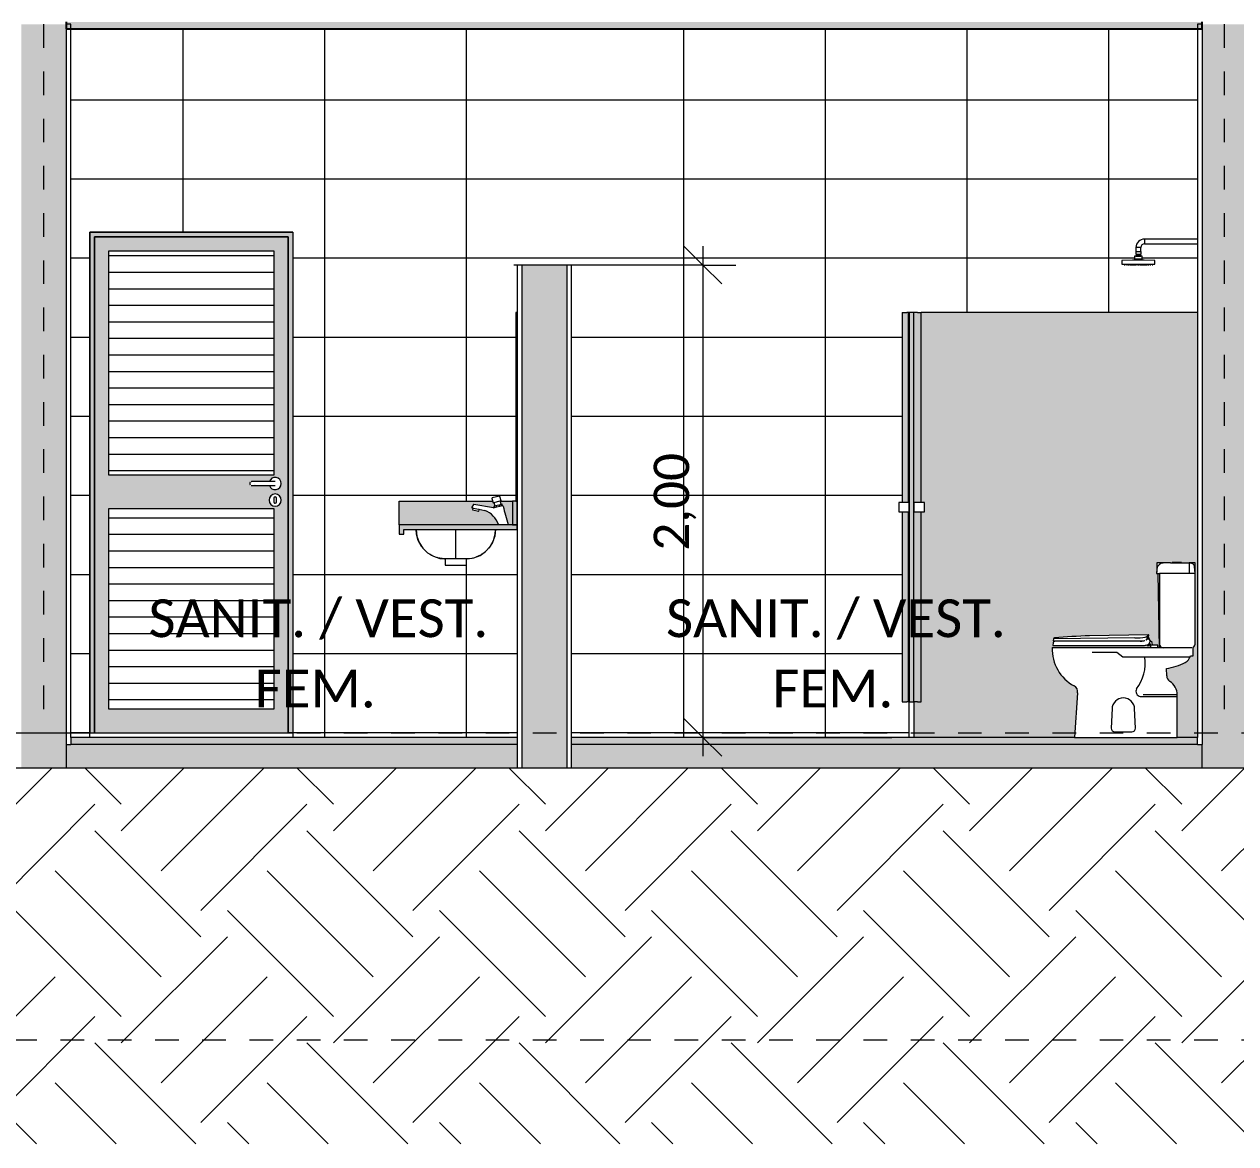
# Model space of a CAD drawing. Header units: metres. Extents: x -5 to 264, y -2 to 18.
# Drawn here: x 218.38 to 223.51, y -1.74 to 3 of the extents above; entities that cross this region are included whole.
import ezdxf

# ---------------------------------------------------------------- set-up
doc = ezdxf.new("R2010")
doc.units = ezdxf.units.M
doc.linetypes.add('Center', pattern=[0.03, 0.012, -0.006, 0.006, -0.006])
doc.linetypes.add('Grid Line', pattern=[0.022225, 0.0127, -0.003175, 0.003175, -0.003175])
for name, color, linetype, lineweight in [('A-ANNO-DIMS', 7, 'Continuous', 5), ('A-ANNO-DIMS-100', 7, 'Continuous', 5), ('A-AREA-IDEN', 7, 'Continuous', 5), ('A-CLNG-1', 7, 'Continuous', 25), ('A-DETL-1', 7, 'Continuous', 20), ('A-DOOR', 7, 'Continuous', 9), ('A-DOOR-2', 7, 'Continuous', 5), ('A-FLOR', 7, 'Continuous', 9), ('A-FLOR-2', 7, 'Continuous', 20), ('A-FLOR-MCUT', 7, 'Continuous', 9), ('A-GENM', 7, 'Continuous', 5), ('A-GENM-4', 7, 'Continuous', 9), ('A-WALL', 7, 'Continuous', 9), ('I-WALL', 7, 'Continuous', 9), ('I-WALL-1', 7, 'Continuous', 20), ('P-SANR-FIXT', 7, 'Continuous', 5)]:
    doc.layers.add(name, color=color, linetype=linetype, lineweight=lineweight)
for name, color, linetype, lineweight, true_color in [('A-CLNG-PATT-1', 7, 'Continuous', 9, 0xc0c0c0), ('A-DETL-GENF-1', 7, 'Continuous', 5, 0xb8a087), ('A-DOOR-1', 7, 'Continuous', 9, 0xf2f2f2), ('A-DOOR-13', 7, 'Continuous', 9, 0xc0c0c0), ('A-FLOR-LEVL-2', 7, 'Center', 5, 0x0080c0), ('A-FLOR-PATT-1', 7, 'Continuous', 9, 0x74756c), ('A-FLOR-PATT-3', 7, 'Continuous', 20, 0xc0c0c0), ('A-GENM-6', 7, 'Continuous', 5, 0xc0c0c0), ('A-GENM-7', 7, 'Continuous', 5, 0xe6eaee), ('A-WALL-PATT-11', 7, 'Continuous', 20, 0xdce1e7), ('A-WALL-PATT-13', 9, 'Continuous', 5, 0x808080), ('A-WALL-PATT-9', 7, 'Continuous', 20, 0x919191), ('S-GRID-5', 7, 'Grid Line', 5, 0x0080c0)]:
    doc.layers.add(name, color=color, linetype=linetype, lineweight=lineweight, true_color=true_color)
doc.styles.add('Calibri_7', font='calibri.ttf', dxfattribs={"height": 0.15})
doc.styles.add('Calibri_9', font='calibri.ttf', dxfattribs={"height": 0.16})
doc.dimstyles.new('_Linear__M_MM_1_5mm', dxfattribs={"dimscale": 0.3048, "dimtxt": 0.176602, "dimasz": 0.524934, "dimexe": 0.459318, "dimexo": 0.0625, "dimgap": 0, "dimtad": 1, "dimrnd": 0.001, "dimzin": 0, "dimdsep": 46, "dimtxsty": 'Calibri_7', "dimblk1": 'OBLIQUE', "dimblk2": 'OBLIQUE', "dimsah": 1, "dimcen": 0.09, "dimdle": 0.262467, "dimazin": 0, "dimtfac": 1, "dimtdec": 4, "dimtix": 1, "dimtmove": 0, "dimatfit": 3, "dimfxl": 2.624672, "dimfxlon": 1, "dimtvp": 1, "dimtolj": 1, "dimtzin": 0, "dimlwd": 5, "dimlwe": 5, "dimarcsym": 2})

# ---------------------------------------------------------------- blocks, each defined once
blk = doc.blocks.new('METALICA-1F - PA2-80X220 1-V212-CORTE C_C')
at = {"layer": 'A-DOOR-1'}
blk.add_hatch(color=256, dxfattribs=at).paths.add_polyline_path([(83.2, 0), (83.215, 0), (83.215, 2.1), (84.035, 2.1), (84.035, 0), (84.055, 0), (84.055, 2.12), (83.195, 2.12), (83.195, 0)])
h = blk.add_hatch(color=256, dxfattribs=at)
h.paths.add_polyline_path([(84.035, 0), (84.035, 2.1), (83.215, 2.1), (83.215, 0), (83.975, 0)])
h.paths.add_polyline_path([(83.275, 0.1), (83.275, 0.95), (83.975, 0.95), (83.975, 0.1), (83.4071, 0.1)])
h.paths.add_polyline_path([(83.98, 0.959), (83.9733, 0.9599), (83.967, 0.9625), (83.9616, 0.9666), (83.9575, 0.972), (83.9549, 0.9783), (83.954, 0.985), (83.9557, 0.9938), (83.9575, 0.998), (83.9616, 1.0034), (83.967, 1.0075), (83.9765, 1.0105), (83.98, 1.011), (83.9867, 1.0101), (83.993, 1.0075), (83.9984, 1.0034), (84.0025, 0.998), (84.0051, 0.9917), (84.006, 0.985), (84.0051, 0.9783), (84.0025, 0.972), (83.9984, 0.9666), (83.993, 0.9625), (83.9867, 0.9599), (83.9822, 0.9593)])
h.paths.add_polyline_path([(83.874, 1.055), (83.8758, 1.0529), (83.8758, 1.0571), (83.8752, 1.0571)])
h.paths.add_polyline_path([(83.8955, 1.0468), (83.8875, 1.0471), (83.8852, 1.0472), (83.8781, 1.0476), (83.8768, 1.0477), (83.8747, 1.0492), (83.8745, 1.0591), (83.8757, 1.0616), (83.879, 1.0627), (83.8827, 1.0629), (83.885, 1.0618), (83.8865, 1.0617), (83.8946, 1.0621), (83.8891, 1.055), (83.8953, 1.0471)])
h.paths.add_polyline_path([(83.98, 1.029), (83.9733, 1.0299), (83.967, 1.0325), (83.9616, 1.0366), (83.9575, 1.042), (83.9549, 1.0468), (83.8955, 1.0479), (83.8891, 1.055), (83.8955, 1.0632), (83.9555, 1.0632), (83.9575, 1.068), (83.9616, 1.0734), (83.967, 1.0775), (83.9755, 1.0804), (83.98, 1.081), (83.9867, 1.0801), (83.993, 1.0775), (83.9984, 1.0734), (84.0025, 1.068), (84.0053, 1.0604), (84.006, 1.055), (84.0051, 1.0483), (84.0025, 1.042), (83.9984, 1.0366), (83.993, 1.0325), (83.9867, 1.0299)])
h.paths.add_polyline_path([(83.8811, 1.048), (83.8793, 1.0484), (83.8809, 1.048)])
h.paths.add_polyline_path([(83.8792, 1.048), (83.8775, 1.0513), (83.8791, 1.048)])
h.paths.add_polyline_path([(83.8955, 1.0492), (83.8946, 1.0591), (83.8923, 1.055), (83.8946, 1.0509)])
h.paths.add_polyline_path([(83.8955, 1.0509), (83.8923, 1.055), (83.8947, 1.0571), (83.8939, 1.055), (83.8947, 1.0529)])
h.paths.add_polyline_path([(83.9248, 1.09), (83.275, 1.09), (83.275, 2.04), (83.975, 2.04), (83.975, 1.09), (83.9549, 1.09)])
at = {"layer": 'A-DOOR-2'}
h = blk.add_hatch(dxfattribs=at)
h.set_pattern_fill('FP_73', color=256, style=0, pattern_type=2)
h.set_pattern_definition([(0, (83.625, 1.04), (0, 0.07), [])])
h.paths.add_polyline_path([(83.8212, 1.09), (83.975, 1.09), (83.975, 2.04), (83.275, 2.04), (83.275, 1.09), (83.4071, 1.09)])
h = blk.add_hatch(dxfattribs=at)
h.set_pattern_fill('FP_74', color=256, style=0, pattern_type=2)
h.set_pattern_definition([(0, (83.625, 0), (0, 0.07), [])])
h.paths.add_polyline_path([(83.4071, 0.1), (83.975, 0.1), (83.975, 0.95), (83.275, 0.95), (83.275, 0.1)])
at = {"layer": 'A-DOOR'}
for p, q in [((84.055, 2.12), (83.195, 2.12)), ((83.195, 2.12), (83.195, 0)), ((84.055, 2.12), (84.055, 0)), ((83.215, 2.1), (83.215, 0)), ((84.035, 2.1), (83.215, 2.1)), ((83.215, 0), (83.215, 2.1)), ((83.215, 2.1), (84.035, 2.1)), ((84.035, 0), (84.035, 2.1)), ((84.035, 2.1), (84.035, 0)), ((83.275, 1.09), (83.275, 2.04)), ((83.275, 2.04), (83.975, 2.04)), ((83.975, 2.04), (83.975, 1.09)), ((83.975, 1.09), (83.275, 1.09)), ((83.965, 1.0632), (83.8955, 1.0632)), ((83.8955, 1.0468), (83.965, 1.0468)), ((83.9743, 0.9924), (83.9743, 0.9777)), ((83.9857, 0.9777), (83.9857, 0.9924)), ((83.275, 0.1), (83.275, 0.95)), ((83.275, 0.95), (83.975, 0.95)), ((83.975, 0.95), (83.975, 0.1)), ((83.975, 0.1), (83.275, 0.1)), ((83.195, 0), (83.215, 0)), ((83.215, 0), (84.035, 0)), ((84.055, 0), (84.035, 0))]:
    blk.add_line(p, q, dxfattribs=at)
at = {"layer": 'A-DOOR', "flags": 128}
for points in [[(83.8955, 1.0632), (83.8949, 1.0632), (83.8943, 1.0632), (83.8937, 1.0632), (83.8931, 1.0632), (83.8925, 1.0632), (83.8919, 1.0632), (83.8914, 1.0632), (83.8908, 1.0632), (83.8902, 1.0632), (83.8897, 1.0632), (83.8891, 1.0632), (83.8886, 1.0632), (83.888, 1.0632), (83.8875, 1.0632), (83.887, 1.0632), (83.8865, 1.0632), (83.8861, 1.0632), (83.8856, 1.0632), (83.8852, 1.0632), (83.8847, 1.0632), (83.8843, 1.0632), (83.8839, 1.0632), (83.8836, 1.0632), (83.8832, 1.0632), (83.8829, 1.0632), (83.8826, 1.0632), (83.8823, 1.0632), (83.882, 1.0632), (83.8817, 1.0632), (83.8815, 1.0632), (83.8813, 1.0632), (83.8811, 1.0632), (83.881, 1.0632), (83.8808, 1.0632), (83.8807, 1.0632), (83.8806, 1.0632), (83.8806, 1.0632), (83.8805, 1.0632), (83.8805, 1.0632)], [(83.8805, 1.0468), (83.8805, 1.0468), (83.8805, 1.0468), (83.8806, 1.0468), (83.8807, 1.0468), (83.8808, 1.0468), (83.8809, 1.0468), (83.8811, 1.0468), (83.8813, 1.0468), (83.8815, 1.0468), (83.8817, 1.0468), (83.8819, 1.0468), (83.8822, 1.0468), (83.8825, 1.0468), (83.8828, 1.0468), (83.8831, 1.0468), (83.8835, 1.0468), (83.8838, 1.0468), (83.8842, 1.0468), (83.8846, 1.0468), (83.885, 1.0468), (83.8855, 1.0468), (83.8859, 1.0468), (83.8864, 1.0468), (83.8869, 1.0468), (83.8874, 1.0468), (83.8879, 1.0468), (83.8884, 1.0468), (83.889, 1.0468), (83.8895, 1.0468), (83.8901, 1.0468), (83.8906, 1.0468), (83.8912, 1.0468), (83.8918, 1.0468), (83.8924, 1.0468), (83.893, 1.0468), (83.8935, 1.0468), (83.8941, 1.0468), (83.8947, 1.0468), (83.8953, 1.0468), (83.8955, 1.0468)], [(83.98, 1.0632), (83.98, 1.0632), (83.98, 1.0632), (83.9799, 1.0632), (83.9798, 1.0632), (83.9797, 1.0632), (83.9796, 1.0632), (83.9794, 1.0632), (83.9792, 1.0632), (83.979, 1.0632), (83.9788, 1.0632), (83.9786, 1.0632), (83.9783, 1.0632), (83.978, 1.0632), (83.9777, 1.0632), (83.9774, 1.0632), (83.977, 1.0632), (83.9767, 1.0632), (83.9763, 1.0632), (83.9759, 1.0632), (83.9755, 1.0632), (83.975, 1.0632), (83.9746, 1.0632), (83.9741, 1.0632), (83.9736, 1.0632), (83.9731, 1.0632), (83.9726, 1.0632), (83.9721, 1.0632), (83.9715, 1.0632), (83.971, 1.0632), (83.9704, 1.0632), (83.9699, 1.0632), (83.9693, 1.0632), (83.9687, 1.0632), (83.9681, 1.0632), (83.9675, 1.0632), (83.967, 1.0632), (83.9664, 1.0632), (83.9658, 1.0632), (83.9652, 1.0632), (83.965, 1.0632)], [(83.965, 1.0468), (83.9656, 1.0468), (83.9662, 1.0468), (83.9668, 1.0468), (83.9674, 1.0468), (83.968, 1.0468), (83.9686, 1.0468), (83.9691, 1.0468), (83.9697, 1.0468), (83.9703, 1.0468), (83.9708, 1.0468), (83.9714, 1.0468), (83.9719, 1.0468), (83.9725, 1.0468), (83.973, 1.0468), (83.9735, 1.0468), (83.974, 1.0468), (83.9744, 1.0468), (83.9749, 1.0468), (83.9753, 1.0468), (83.9758, 1.0468), (83.9762, 1.0468), (83.9766, 1.0468), (83.9769, 1.0468), (83.9773, 1.0468), (83.9776, 1.0468), (83.9779, 1.0468), (83.9782, 1.0468), (83.9785, 1.0468), (83.9788, 1.0468), (83.979, 1.0468), (83.9792, 1.0468), (83.9794, 1.0468), (83.9795, 1.0468), (83.9797, 1.0468), (83.9798, 1.0468), (83.9799, 1.0468), (83.9799, 1.0468), (83.98, 1.0468), (83.98, 1.0468)]]:
    blk.add_lwpolyline(points, dxfattribs=at)
at = {"layer": 'A-DOOR'}
for centre, radius, start, end in [((83.98, 1.055), 0.026, 360, 161.482), ((83.8805, 1.055), 0.0082, 138.0781, 180), ((83.8805, 1.055), 0.0082, 180, 225), ((83.8805, 1.055), 0.0082, 75, 105), ((83.8805, 1.055), 0.0082, 255, 285), ((83.98, 1.055), 0.026, 198.4265, 360), ((83.98, 0.985), 0.026, 360, 180), ((83.98, 0.985), 0.026, 180, 360), ((83.98, 0.9924), 0.0057, 90, 180), ((83.98, 0.9924), 0.0057, 165.7116, 180), ((83.98, 0.9777), 0.0057, 180, 270), ((83.98, 0.9924), 0.0057, 150, 165), ((83.98, 0.9924), 0.0057, 90, 127.8149), ((83.98, 0.9924), 0.0057, 0, 90), ((83.98, 0.9924), 0.0057, 60, 90), ((83.98, 0.9777), 0.0057, 270, 360), ((83.98, 0.9777), 0.0057, 270, 360), ((83.98, 0.9924), 0.0057, 15, 45), ((83.98, 0.9777), 0.0057, 225, 270)]:
    blk.add_arc(centre, radius, start, end, dxfattribs=at)
blk = doc.blocks.new('Deca_Cuba de Embutir Universal Oval_L_37 - L_37_17_Branco Gelo GE17-4086821-CORTE C_C')
at = {"layer": 'P-SANR-FIXT', "flags": 128}
for points in [[(84.6049, 0.7826), (84.5998, 0.7883), (84.5862, 0.8132), (84.5786, 0.8404), (84.577, 0.86)], [(84.913, 0.86), (84.9098, 0.8319), (84.9056, 0.8204)], [(84.6218, 0.765), (84.6187, 0.7672), (84.6136, 0.7729)], [(84.9019, 0.8098), (84.9002, 0.8052), (84.8849, 0.7814)], [(84.6435, 0.7503), (84.6419, 0.7509), (84.6364, 0.7547)], [(84.6961, 0.7359), (84.6683, 0.7403), (84.6653, 0.7415)], [(84.8175, 0.7396), (84.8134, 0.7383), (84.7939, 0.7359)], [(84.849, 0.7522), (84.8402, 0.747), (84.8327, 0.7446)], [(84.8681, 0.765), (84.8646, 0.7616), (84.8529, 0.7546)]]:
    blk.add_lwpolyline(points, dxfattribs=at)
blk = doc.blocks.new('Deca_Cuba de Embutir Universal Oval_L_37 - L_37_17_Branco Gelo GE17-4205564-CORTE C_C')
at = {"layer": 'P-SANR-FIXT'}
for p, q in [((84.745, 0.8287), (84.745, 0.86)), ((84.745, 0.7359), (84.745, 0.8287)), ((84.6961, 0.738), (84.6961, 0.7359)), ((84.7, 0.7359), (84.7, 0.71)), ((84.79, 0.71), (84.79, 0.7359)), ((84.7939, 0.7359), (84.7939, 0.738)), ((84.7, 0.71), (84.745, 0.71)), ((84.745, 0.71), (84.79, 0.71))]:
    blk.add_line(p, q, dxfattribs=at)
at = {"layer": 'P-SANR-FIXT', "flags": 128}
for points in [[(84.577, 0.86), (84.5802, 0.8319), (84.5898, 0.8052), (84.6051, 0.7814), (84.6254, 0.7616), (84.6498, 0.747), (84.6766, 0.7383), (84.6961, 0.7359)], [(84.745, 0.7359), (84.745, 0.7412), (84.745, 0.7542), (84.745, 0.774), (84.745, 0.7994), (84.745, 0.8287), (84.745, 0.86)], [(84.7939, 0.7359), (84.8217, 0.7403), (84.8481, 0.7509), (84.8713, 0.7672), (84.8902, 0.7883), (84.9038, 0.8132), (84.9114, 0.8404), (84.913, 0.86)]]:
    blk.add_lwpolyline(points, dxfattribs=at)
at = {"layer": 'P-SANR-FIXT'}
for points, knots in [([(84.7097, 0.7359), (84.7076, 0.7359), (84.7029, 0.7359), (84.6975, 0.7359), (84.6961, 0.7359), (84.6961, 0.7359)], [-2.0943937, -2.0943937, -2.0943937, -2.0943937, -1.9634954, -1.7671459, -1.5707963, -1.5707963, -1.5707963, -1.5707963]), ([(84.7356, 0.7359), (84.7347, 0.7359), (84.731, 0.7359), (84.7231, 0.7359), (84.7149, 0.7359), (84.7107, 0.7359), (84.7097, 0.7359)], [-2.6179939, -2.6179939, -2.6179939, -2.6179939, -2.552544, -2.3561945, -2.1598449, -2.0943951, -2.0943951, -2.0943951, -2.0943951]), ([(84.743, 0.7359), (84.7428, 0.7359), (84.742, 0.7359), (84.74, 0.7359), (84.7373, 0.7359), (84.7356, 0.7359)], [-2.8794965, -2.8794965, -2.8794965, -2.8794965, -2.8470683, -2.7488936, -2.6180559, -2.6180559, -2.6180559, -2.6180559]), ([(84.747, 0.7359), (84.7467, 0.7359), (84.7461, 0.7359), (84.7457, 0.7359), (84.7456, 0.7359)], [2.8798588, 2.8798588, 2.8798588, 2.8798588, 2.9452431, 3.010693, 3.010693, 3.010693, 3.010693]), ([(84.7903, 0.7359), (84.7891, 0.7359), (84.7855, 0.7359), (84.7774, 0.7359), (84.7669, 0.7359), (84.759, 0.7359), (84.7553, 0.7359), (84.7544, 0.7359)], [1.8325957, 1.8325957, 1.8325957, 1.8325957, 1.9634954, 2.1598449, 2.3561945, 2.552544, 2.6179909, 2.6179909, 2.6179909, 2.6179909]), ([(84.7939, 0.7359), (84.7939, 0.7359), (84.793, 0.7359), (84.7909, 0.7359), (84.7903, 0.7359)], [1.5707963, 1.5707963, 1.5707963, 1.5707963, 1.7671459, 1.8325957, 1.8325957, 1.8325957, 1.8325957])]:
    blk.add_open_spline(points, degree=3, knots=knots, dxfattribs=at)
for points in [[(84.7444, 0.7359), (84.7443, 0.7359), (84.7439, 0.7359), (84.7433, 0.7359), (84.743, 0.7359)], [(84.7544, 0.7359), (84.7527, 0.7359), (84.7497, 0.7359), (84.7478, 0.7359), (84.747, 0.7359)]]:
    blk.add_open_spline(points, degree=3, dxfattribs=at)
blk = doc.blocks.new('Porta Neocon - 0_60x1_80-V214-CORTE C_C')
at = {"layer": 'A-DOOR-1'}
h = blk.add_hatch(color=256, dxfattribs=at)
h.paths.add_polyline_path([(86.6551, 0.13), (86.6551, 0.9351), (86.635, 0.9351), (86.6357, 0.13), (86.6499, 0.13)])
h.paths.add_polyline_path([(86.6551, 0.9749), (86.6551, 1.78), (86.635, 1.78), (86.6357, 0.9749), (86.6526, 0.9749)])
h = blk.add_hatch(color=256, dxfattribs=at)
h.paths.add_polyline_path([(86.6615, 0.13), (86.6615, 0.9351), (86.6551, 0.9351), (86.6551, 0.13)])
h.paths.add_polyline_path([(86.6551, 0.9749), (86.6615, 0.9749), (86.6615, 1.78), (86.6551, 1.78), (86.6551, 0.9938)])
h = blk.add_hatch(color=256, dxfattribs=at)
h.paths.add_polyline_path([(86.665, 0.13), (86.665, 0.9351), (86.6615, 0.9351), (86.6615, 0.13)])
h.paths.add_polyline_path([(86.685, 0.13), (86.7, 0.13), (86.7, 0.9351), (86.685, 0.9351), (86.685, 0.1934)])
h.paths.add_polyline_path([(86.7, 0.9749), (86.7, 1.78), (86.685, 1.78), (86.685, 0.9749)])
h.paths.add_polyline_path([(86.6615, 0.9749), (86.665, 0.9749), (86.665, 1.78), (86.6615, 1.78), (86.6615, 0.9938)])
h = blk.add_hatch(color=256, dxfattribs=at)
h.paths.add_polyline_path([(86.7, 0.13), (86.715, 0.13), (86.7145, 0.9351), (86.7, 0.9351), (86.7, 0.1934)])
h.paths.add_polyline_path([(86.702, 0.9749), (86.715, 0.9749), (86.7145, 1.78), (86.7, 1.78), (86.7, 0.9749)])
at = {"layer": 'A-DOOR-13'}
blk.add_hatch(color=256, dxfattribs=at).paths.add_polyline_path([(86.685, 0.13), (86.685, 1.78), (86.665, 1.78), (86.665, 0.13), (86.6685, 0.13)])
at = {"layer": 'A-DOOR'}
for p, q in [((86.635, 1.78), (86.635, 0.9747)), ((86.635, 1.78), (86.6551, 1.78)), ((86.6615, 1.78), (86.6551, 1.78)), ((86.6615, 0.9747), (86.6615, 1.78)), ((86.665, 1.78), (86.6615, 1.78)), ((86.685, 1.78), (86.665, 1.78)), ((86.665, 1.78), (86.665, 0.13)), ((86.685, 0.13), (86.685, 1.78)), ((86.7, 1.78), (86.685, 1.78)), ((86.7, 1.78), (86.715, 1.78)), ((86.715, 0.9747), (86.715, 1.78)), ((86.665, 0.975), (86.621, 0.975)), ((86.621, 0.975), (86.621, 0.9747)), ((86.729, 0.975), (86.685, 0.975)), ((86.729, 0.9747), (86.729, 0.975)), ((86.621, 0.9747), (86.621, 0.9353)), ((86.665, 0.9747), (86.621, 0.9747)), ((86.621, 0.9353), (86.665, 0.9353)), ((86.621, 0.9353), (86.621, 0.935)), ((86.621, 0.935), (86.665, 0.935)), ((86.635, 0.9353), (86.635, 0.13)), ((86.6615, 0.13), (86.6615, 0.9353)), ((86.665, 0.9353), (86.665, 0.9747)), ((86.729, 0.9747), (86.685, 0.9747)), ((86.685, 0.9747), (86.685, 0.9353)), ((86.685, 0.9353), (86.729, 0.9353)), ((86.685, 0.935), (86.729, 0.935)), ((86.715, 0.13), (86.715, 0.9353)), ((86.729, 0.9353), (86.729, 0.9747)), ((86.729, 0.935), (86.729, 0.9353)), ((86.635, 0.13), (86.6551, 0.13)), ((86.6615, 0.13), (86.6551, 0.13)), ((86.665, 0.13), (86.6615, 0.13)), ((86.665, 0.13), (86.685, 0.13)), ((86.7, 0.13), (86.685, 0.13)), ((86.7, 0.13), (86.715, 0.13))]:
    blk.add_line(p, q, dxfattribs=at)
blk = doc.blocks.new('Porta Neocon - 0_60x1_80-V215-CORTE C_C')
at = {"layer": 'A-DOOR'}
for p, q in [((86.635, 0.975), (86.621, 0.975)), ((86.621, 0.935), (86.635, 0.935))]:
    blk.add_line(p, q, dxfattribs=at)
blk = doc.blocks.new('Deca_Chuveiro Balance 12_1957_C_CT_ARE_Tubo - 1957_C_CT_ARE_Cromado CR10-4502350-CORTE C_C')
at = {"layer": 'P-SANR-FIXT'}
for p, q in [((87.625, 2.0547), (87.625, 2.0372)), ((87.6457, 2.0547), (87.625, 2.0547)), ((87.6457, 2.0372), (87.6457, 2.0547)), ((87.6606, 2.0903), (87.6606, 2.0697)), ((87.885, 2.0903), (87.6606, 2.0903)), ((87.6606, 2.0697), (87.885, 2.0697)), ((87.6103, 2.0012), (87.5663, 1.9993)), ((87.6193, 2.0012), (87.6103, 2.0012)), ((87.6193, 2.0173), (87.6193, 2.0051)), ((87.6248, 2.0173), (87.6193, 2.0173)), ((87.6193, 2.0051), (87.6207, 2.0051)), ((87.6193, 2.0041), (87.6193, 2.0012)), ((87.6207, 2.0041), (87.6193, 2.0041)), ((87.6513, 2.0012), (87.6193, 2.0012)), ((87.6207, 2.0051), (87.6207, 2.0041)), ((87.65, 2.0051), (87.6207, 2.0051)), ((87.6207, 2.0041), (87.65, 2.0041)), ((87.6239, 2.0372), (87.6239, 2.0262)), ((87.625, 2.0372), (87.6239, 2.0372)), ((87.6239, 2.0262), (87.6253, 2.0262)), ((87.6264, 2.0193), (87.6248, 2.0173)), ((87.6248, 2.0173), (87.6458, 2.0173)), ((87.625, 2.0372), (87.6457, 2.0372)), ((87.6253, 2.0262), (87.6253, 2.0218)), ((87.6253, 2.0262), (87.6453, 2.0262)), ((87.6253, 2.0233), (87.6453, 2.0233)), ((87.6253, 2.0218), (87.6264, 2.0208)), ((87.6264, 2.0208), (87.6264, 2.0193)), ((87.6264, 2.0208), (87.6443, 2.0208)), ((87.6443, 2.0193), (87.6264, 2.0193)), ((87.6443, 2.0208), (87.6453, 2.0218)), ((87.6443, 2.0193), (87.6443, 2.0208)), ((87.6458, 2.0173), (87.6443, 2.0193)), ((87.6453, 2.0262), (87.6468, 2.0262)), ((87.6453, 2.0218), (87.6453, 2.0262)), ((87.6468, 2.0372), (87.6457, 2.0372)), ((87.6513, 2.0173), (87.6458, 2.0173)), ((87.6468, 2.0262), (87.6468, 2.0372)), ((87.65, 2.0051), (87.6513, 2.0051)), ((87.65, 2.0041), (87.65, 2.0051)), ((87.6513, 2.0041), (87.65, 2.0041)), ((87.6513, 2.0051), (87.6513, 2.0173)), ((87.6513, 2.0012), (87.6513, 2.0041)), ((87.6603, 2.0012), (87.6513, 2.0012)), ((87.7044, 1.9993), (87.6603, 2.0012)), ((87.5653, 1.9983), (87.5653, 1.9834)), ((87.5653, 1.9834), (87.5744, 1.9834)), ((87.5744, 1.9834), (87.5744, 1.9818)), ((87.5744, 1.9834), (87.5773, 1.9834)), ((87.5744, 1.9818), (87.5773, 1.9818)), ((87.5773, 1.9834), (87.5823, 1.9834)), ((87.5773, 1.9818), (87.5773, 1.9834)), ((87.5823, 1.9834), (87.5823, 1.9818)), ((87.5823, 1.9834), (87.5852, 1.9834)), ((87.5823, 1.9818), (87.5852, 1.9818)), ((87.5852, 1.9834), (87.5893, 1.9834)), ((87.5852, 1.9818), (87.5852, 1.9834)), ((87.5893, 1.9834), (87.5893, 1.9818)), ((87.5893, 1.9834), (87.5948, 1.9834)), ((87.5893, 1.9818), (87.5948, 1.9818)), ((87.5922, 1.9818), (87.5922, 1.9834)), ((87.5948, 1.9834), (87.5975, 1.9834)), ((87.5948, 1.9818), (87.5948, 1.9834)), ((87.5975, 1.9834), (87.5975, 1.9818)), ((87.5975, 1.9834), (87.6004, 1.9834)), ((87.5975, 1.9818), (87.6004, 1.9818)), ((87.6004, 1.9834), (87.6019, 1.9834)), ((87.6004, 1.9818), (87.6004, 1.9834)), ((87.6019, 1.9834), (87.6019, 1.9818)), ((87.6019, 1.9834), (87.611, 1.9834)), ((87.6019, 1.9818), (87.611, 1.9818)), ((87.6041, 1.9834), (87.6041, 1.9818)), ((87.607, 1.9818), (87.607, 1.9834)), ((87.6081, 1.9834), (87.6081, 1.9818)), ((87.611, 1.9834), (87.6119, 1.9834)), ((87.611, 1.9818), (87.611, 1.9834)), ((87.6119, 1.9834), (87.6119, 1.9818)), ((87.6119, 1.9834), (87.6208, 1.9834)), ((87.6119, 1.9818), (87.6208, 1.9818)), ((87.6129, 1.9818), (87.6129, 1.9834)), ((87.6158, 1.9834), (87.6158, 1.9818)), ((87.6179, 1.9818), (87.6179, 1.9834)), ((87.6208, 1.9834), (87.6219, 1.9834)), ((87.6208, 1.9818), (87.6208, 1.9834)), ((87.6219, 1.9834), (87.6219, 1.9818)), ((87.6219, 1.9834), (87.6264, 1.9834)), ((87.6219, 1.9818), (87.6264, 1.9818)), ((87.6229, 1.9818), (87.6229, 1.9834)), ((87.6258, 1.9834), (87.6258, 1.9818)), ((87.6264, 1.9834), (87.6279, 1.9834)), ((87.6264, 1.9818), (87.6264, 1.9834)), ((87.6279, 1.9834), (87.6279, 1.9818)), ((87.6279, 1.9834), (87.6308, 1.9834)), ((87.6279, 1.9818), (87.6308, 1.9818)), ((87.6308, 1.9834), (87.6339, 1.9834)), ((87.6308, 1.9818), (87.6308, 1.9834)), ((87.6339, 1.9834), (87.6339, 1.9818)), ((87.6339, 1.9834), (87.6368, 1.9834)), ((87.6339, 1.9818), (87.6368, 1.9818)), ((87.6368, 1.9834), (87.6399, 1.9834)), ((87.6368, 1.9818), (87.6368, 1.9834)), ((87.6399, 1.9834), (87.6399, 1.9818)), ((87.6399, 1.9834), (87.6428, 1.9834)), ((87.6399, 1.9818), (87.6428, 1.9818)), ((87.6428, 1.9834), (87.6443, 1.9834)), ((87.6428, 1.9818), (87.6428, 1.9834)), ((87.6443, 1.9834), (87.6443, 1.9818)), ((87.6443, 1.9834), (87.6488, 1.9834)), ((87.6443, 1.9818), (87.6488, 1.9818)), ((87.6449, 1.9818), (87.6449, 1.9834)), ((87.6478, 1.9834), (87.6478, 1.9818)), ((87.6488, 1.9834), (87.6499, 1.9834)), ((87.6488, 1.9818), (87.6488, 1.9834)), ((87.6499, 1.9834), (87.6499, 1.9818)), ((87.6499, 1.9834), (87.6588, 1.9834)), ((87.6499, 1.9818), (87.6588, 1.9818)), ((87.6529, 1.9818), (87.6529, 1.9834)), ((87.6549, 1.9818), (87.6549, 1.9834)), ((87.6578, 1.9834), (87.6578, 1.9818)), ((87.6588, 1.9834), (87.6596, 1.9834)), ((87.6588, 1.9818), (87.6588, 1.9834)), ((87.6596, 1.9834), (87.6596, 1.9818)), ((87.6596, 1.9834), (87.6688, 1.9834)), ((87.6596, 1.9818), (87.6688, 1.9818)), ((87.6625, 1.9834), (87.6625, 1.9818)), ((87.6636, 1.9834), (87.6636, 1.9818)), ((87.6665, 1.9818), (87.6665, 1.9834)), ((87.6688, 1.9834), (87.6703, 1.9834)), ((87.6688, 1.9818), (87.6688, 1.9834)), ((87.6703, 1.9834), (87.6703, 1.9818)), ((87.6703, 1.9834), (87.6732, 1.9834)), ((87.6703, 1.9818), (87.6732, 1.9818)), ((87.6732, 1.9834), (87.6759, 1.9834)), ((87.6732, 1.9818), (87.6732, 1.9834)), ((87.6759, 1.9834), (87.6759, 1.9818)), ((87.6759, 1.9834), (87.6814, 1.9834)), ((87.6759, 1.9818), (87.6814, 1.9818)), ((87.6785, 1.9818), (87.6785, 1.9834)), ((87.6814, 1.9834), (87.6854, 1.9834)), ((87.6814, 1.9818), (87.6814, 1.9834)), ((87.6854, 1.9834), (87.6854, 1.9818)), ((87.6854, 1.9834), (87.6883, 1.9834)), ((87.6854, 1.9818), (87.6883, 1.9818)), ((87.6883, 1.9834), (87.6934, 1.9834)), ((87.6883, 1.9818), (87.6883, 1.9834)), ((87.6934, 1.9834), (87.6934, 1.9818)), ((87.6934, 1.9834), (87.6963, 1.9834)), ((87.6934, 1.9818), (87.6963, 1.9818)), ((87.6963, 1.9834), (87.7053, 1.9834)), ((87.6963, 1.9818), (87.6963, 1.9834)), ((87.7053, 1.9834), (87.7053, 1.9983))]:
    blk.add_line(p, q, dxfattribs=at)
for centre, radius, start, end in [((87.6606, 2.0547), 0.0356, 90, 180), ((87.6606, 2.0547), 0.015, 90, 180), ((87.5663, 1.9983), 0.000965, 90, 180), ((87.7043, 1.9983), 0.001, 0, 88)]:
    blk.add_arc(centre, radius, start, end, dxfattribs=at)
blk = doc.blocks.new('Deca_Bacia Sanitaria Vogue Plus_P_505_Caixa Acoplada - P_505_Branco Gelo GE17_Acionamento Simples 6lpf-4101059-CORTE C_C')
at = {"layer": 'P-SANR-FIXT'}
for p, q in [((87.7126, 0.7188), (87.7126, 0.6802)), ((87.7264, 0.7188), (87.7126, 0.7188)), ((87.7323, 0.7188), (87.7264, 0.7188)), ((87.7708, 0.7188), (87.7323, 0.7188)), ((87.7776, 0.7189), (87.7405, 0.7175)), ((87.7708, 0.7188), (87.8508, 0.7188)), ((87.7776, 0.721), (87.7776, 0.7189)), ((87.8176, 0.721), (87.7776, 0.721)), ((87.7776, 0.7189), (87.8176, 0.7189)), ((87.8176, 0.7189), (87.8176, 0.721)), ((87.8582, 0.7171), (87.8176, 0.7189)), ((87.875, 0.7188), (87.8508, 0.7188)), ((87.8508, 0.7188), (87.8508, 0.6747)), ((87.875, 0.6747), (87.875, 0.7188)), ((87.7136, 0.6941), (87.7122, 0.6747)), ((87.7122, 0.6747), (87.7244, 0.6747)), ((87.7176, 0.6747), (87.7226, 0.36)), ((87.7244, 0.6747), (87.7244, 0.375)), ((87.875, 0.6747), (87.7244, 0.6747)), ((87.8508, 0.6747), (87.7708, 0.6747)), ((87.875, 0.6747), (87.8724, 0.7043)), ((87.875, 0.375), (87.875, 0.6747)), ((87.6782, 0.4146), (87.4277, 0.4104)), ((87.6745, 0.411), (87.6717, 0.408)), ((87.6769, 0.4086), (87.6794, 0.4111)), ((87.7394, 0.36), (87.27, 0.36)), ((87.2743, 0.3811), (87.2732, 0.369)), ((87.2732, 0.369), (87.6573, 0.369)), ((87.2756, 0.3969), (87.275, 0.3896)), ((87.275, 0.3896), (87.6622, 0.3905)), ((87.6197, 0.4012), (87.2756, 0.3969)), ((87.6426, 0.387), (87.2795, 0.3857)), ((87.6733, 0.4051), (87.6715, 0.398)), ((87.672, 0.3719), (87.6724, 0.369)), ((87.6724, 0.369), (87.682, 0.369)), ((87.6747, 0.4081), (87.6818, 0.3935)), ((87.6769, 0.4086), (87.6766, 0.4095)), ((87.6831, 0.3922), (87.6769, 0.4086)), ((87.682, 0.369), (87.6836, 0.3772)), ((87.6836, 0.3772), (87.685, 0.3884)), ((87.693, 0.3813), (87.685, 0.3884)), ((87.6858, 0.3736), (87.6858, 0.36)), ((87.6948, 0.37), (87.6858, 0.37)), ((87.6948, 0.37), (87.693, 0.3813)), ((87.7168, 0.37), (87.6948, 0.37)), ((87.7173, 0.36), (87.7168, 0.37)), ((87.7393, 0.3601), (87.8614, 0.3601)), ((87.8667, 0.325), (87.8667, 0.3616)), ((87.5444, 0.3394), (87.4389, 0.3394)), ((87.5687, 0.32), (87.5444, 0.3394)), ((87.8552, 0.32), (87.5687, 0.32)), ((87.8556, 0.325), (87.8667, 0.325)), ((87.755, 0.2408), (87.7538, 0.2722)), ((87.3777, 0.1685), (87.3653, -0.02)), ((87.7997, 0.1597), (87.6554, 0.1597)), ((87.7997, -0.02), (87.7997, 0.1597)), ((87.6429, 0.1527), (87.7997, 0.1527)), ((87.5238, 0.102), (87.5201, 0.0192)), ((87.6226, 0.0192), (87.6189, 0.102)), ((87.5356, 0.0037), (87.6074, 0.0037)), ((87.3653, -0.02), (87.7997, -0.02))]:
    blk.add_line(p, q, dxfattribs=at)
for centre, radius, start, end in [((87.7395, 0.6915), 0.026, 87.8075, 174.1925), ((87.8575, 0.7022), 0.015, 8.3005, 87.5773), ((87.5342, -2.4449), 2.8573, 92.1361, 95.1002), ((87.6745, 0.4088), 0.00219, 20.6222, 90.747), ((87.678, 0.4126), 0.00204, 315, 82.6359), ((87.4471, 0.3544), 0.1773, 178.1757, 241.8583), ((87.2792, 0.3807), 0.005, 87.4757, 175), ((87.2806, 0.396), 0.00507, 95.1002, 170.6729), ((87.6223, 0.6296), 0.2284, 269.3472, 280.6528), ((87.6404, 0.4747), 0.0877, 271.4263, 273.9287), ((87.6424, 0.445), 0.0579, 273.9287, 289.9245), ((87.65, 0.4459), 0.0772, 275.4266, 286.5734), ((87.6609, 0.4244), 0.0196, 280.6528, 303.5691), ((87.6502, 0.4374), 0.048, 289.184, 294.0517), ((87.6633, 0.4001), 0.00847, 289.1429, 346), ((87.6758, 0.3865), 0.00925, 37.7984, 130.4094), ((87.6688, 0.3878), 0.0162, 281.3811, 343.1044), ((87.6721, 0.407), 0.00227, 301.3479, 71.1159), ((87.6729, 0.4071), 0.00211, 30.109, 91.891), ((87.6766, 0.3865), 0.00863, 12.287, 41.0359), ((87.6818, 0.3736), 0.004, 0, 64.0004), ((87.7394, 0.375), 0.015, 180, 270), ((87.86, 0.375), 0.015, 296.6412, 0), ((87.4817, 0.2966), 0.1827, 322.4359, 7.3507), ((87.8136, 0.3363), 0.0434, 297.4513, 344.9671), ((87.7191, 0.5182), 0.2484, 278.0269, 297.4513), ((87.7821, 0.2404), 0.0271, 179.0293, 238), ((87.7317, 0.1597), 0.068, 360, 58), ((87.3504, 0.1736), 0.0277, 349.3422, 61.8583), ((87.6492, 0.1762), 0.0243, 158.3166, 255.0442), ((87.5714, 0.0995), 0.0476, 360, 180), ((87.5356, 0.0192), 0.0155, 180, 270), ((87.6074, 0.0189), 0.0152, 270, 1.1808)]:
    blk.add_arc(centre, radius, start, end, dxfattribs=at)
blk = doc.blocks.new('Deca_Torneira Decamatic Eco_1173_C_Mesa Fechamento Automatico - 1173_C_Cromado CR10-4328009-CORTE C_C')
at = {"layer": 'P-SANR-FIXT'}
for p, q in [((84.8186, 0.9502), (84.8178, 0.9504)), ((84.9253, 0.8816), (84.9237, 0.8816))]:
    blk.add_line(p, q, dxfattribs=at)
for centre, radius, start, end in [((84.8999, 0.9923), 0.002, 130.0035, 168.5927), ((84.9299, 1), 0.002, 40.6554, 93.3281), ((84.8147, 0.9539), 0.002, 150.0014, 244.5003), ((84.8176, 0.9494), 0.001, 77.9999, 116.5714), ((84.9085, 0.9598), 0.001, 284.2802, 309.9946), ((84.9378, 0.9673), 0.001, 219.994, 232.8513), ((84.9378, 0.9673), 0.001, 258.5657, 284.2802), ((84.9237, 0.88), 0.00159, 90, 154.2858)]:
    blk.add_arc(centre, radius, start, end, dxfattribs=at)
blk = doc.blocks.new('Deca_Torneira Decamatic Eco_1173_C_Mesa Fechamento Automatico - 1173_C_Cromado CR10-V219-CORTE C_C')
at = {"layer": 'P-SANR-FIXT'}
for p, q in [((84.8979, 0.9918), (84.9026, 0.9733)), ((84.9294, 1.0019), (84.8994, 0.9943)), ((84.9059, 0.9742), (84.9333, 0.9812)), ((84.9366, 0.982), (84.9319, 1.0005)), ((84.9333, 0.9812), (84.9366, 0.982)), ((84.9369, 0.967), (84.9333, 0.9812)), ((84.8195, 0.9662), (84.813, 0.9549)), ((84.8143, 0.9519), (84.8188, 0.951)), ((84.8166, 0.9496), (84.8155, 0.9444)), ((84.8163, 0.9432), (84.8411, 0.9379)), ((84.8186, 0.9502), (84.8178, 0.9504)), ((84.8188, 0.951), (84.8186, 0.9502)), ((84.8188, 0.951), (84.842, 0.946)), ((84.9042, 0.9521), (84.8214, 0.9668)), ((84.8419, 0.9453), (84.842, 0.946)), ((84.8427, 0.9451), (84.8419, 0.9453)), ((84.842, 0.946), (84.8684, 0.9404)), ((84.8423, 0.9387), (84.8434, 0.9439)), ((84.9026, 0.9733), (84.9059, 0.9742)), ((84.9088, 0.9588), (84.9058, 0.9581)), ((84.9058, 0.9581), (84.9072, 0.9524)), ((84.9059, 0.9742), (84.9095, 0.9601)), ((84.9426, 0.9608), (84.9072, 0.9524)), ((84.9381, 0.9663), (84.9088, 0.9588)), ((84.9147, 0.9603), (84.9162, 0.9545)), ((84.9182, 0.955), (84.9167, 0.9608)), ((84.9302, 0.9578), (84.9287, 0.9639)), ((84.9308, 0.9644), (84.9323, 0.9583)), ((84.9411, 0.9671), (84.9381, 0.9663)), ((84.9427, 0.9608), (84.9411, 0.9671)), ((84.9253, 0.8816), (84.9237, 0.8816)), ((84.9253, 0.8816), (84.9664, 0.8816))]:
    blk.add_line(p, q, dxfattribs=at)
for centre, radius, start, end in [((84.8999, 0.9923), 0.002, 104.2773, 194.3188), ((84.9299, 1), 0.002, 14.3191, 106.4963), ((84.8147, 0.9539), 0.002, 150.0014, 258.0001), ((84.8165, 0.9442), 0.001, 168.0001, 258.0001), ((84.8176, 0.9494), 0.001, 77.9999, 168.0001), ((84.8211, 0.9647), 0.00211, 82.0719, 136.8356), ((84.8414, 0.9389), 0.001, 258.0001, 348.0001), ((84.8425, 0.9441), 0.001, 348.0001, 77.9999), ((84.8368, 0.8529), 0.093, 17.9442, 70.1407), ((84.9052, 0.9593), 0.00722, 262.4454, 286.8498), ((84.9085, 0.9598), 0.001, 284.2802, 14.2807), ((84.9378, 0.9673), 0.001, 194.2795, 284.2802), ((84.9431, 0.9588), 0.002, 24.1372, 102.0742), ((95.6349, 3.8606), 11.0766, 195.1827, 195.60141), ((84.9237, 0.88), 0.00159, 90, 180.0001), ((84.9664, 0.88), 0.00159, 359.9999, 90)]:
    blk.add_arc(centre, radius, start, end, dxfattribs=at)
blk = doc.blocks.new('ESPELHO - ESPELHO 50X80-4958205-CORTE C_C')
at = {"layer": 'A-GENM-4'}
for p, q in [((85.005, 1.78), (84.999, 1.78)), ((84.999, 1.78), (84.999, 0.98)), ((85.005, 0.98), (85.005, 1.78)), ((84.999, 0.98), (85.005, 0.98))]:
    blk.add_line(p, q, dxfattribs=at)
blk = doc.blocks.new('DIMBLOCK19-CORTE C_C')
at = {"layer": 'A-ANNO-DIMS-100', "lineweight": 9}
for p, q in [((218.1212, 3.2), (218.0412, 3.28)), ((218.1212, 3.2), (218.2012, 3.12)), ((218.1212, 0), (218.0412, 0.08)), ((218.1212, 0), (218.2012, -0.08))]:
    blk.add_line(p, q, dxfattribs=at)
at = {"layer": 'A-ANNO-DIMS-100'}
for p, q in [((218.1212, 3.28), (218.1212, -0.08)), ((218.1212, 3.2), (217.9812, 3.2)), ((218.1212, 3.2), (218.9212, 3.2)), ((218.1212, 0), (217.9812, 0)), ((218.1212, 0), (218.9212, 0))]:
    blk.add_line(p, q, dxfattribs=at)
at = {"layer": 'A-ANNO-DIMS-100', "color": 0, "insert": (217.9133, 1.3907), "char_height": 0.15, "width": 0.502231, "attachment_point": 1, "rotation": 90, "line_spacing_factor": 1.158048, "style": 'Calibri_7'}
blk.add_mtext('3,20', dxfattribs=at)
blk = doc.blocks.new('_Oblique')
at = {"color": 0, "linetype": 'ByBlock', "lineweight": -2}
blk.add_line((-0.5, -0.5), (0.5, 0.5), dxfattribs=at)
blk = doc.blocks.new('DIMBLOCK21-CORTE C_C')
at = {"layer": 'A-ANNO-DIMS-100', "lineweight": 9}
for p, q in [((221.2531, 1.98), (221.1731, 2.06)), ((221.2531, 1.98), (221.3331, 1.9)), ((221.2531, -0.02), (221.1731, 0.06)), ((221.2531, -0.02), (221.3331, -0.1))]:
    blk.add_line(p, q, dxfattribs=at)
at = {"layer": 'A-ANNO-DIMS-100'}
for p, q in [((221.2531, 2.06), (221.2531, -0.1)), ((221.2531, 1.98), (220.4531, 1.98)), ((221.2531, 1.98), (221.3931, 1.98)), ((221.2531, -0.02), (221.1131, -0.02)), ((221.2531, -0.02), (222.0531, -0.02))]:
    blk.add_line(p, q, dxfattribs=at)
at = {"layer": 'A-ANNO-DIMS-100', "color": 0, "insert": (221.0452, 0.7707), "char_height": 0.15, "width": 0.502231, "attachment_point": 1, "rotation": 90, "line_spacing_factor": 1.158048, "style": 'Calibri_7'}
blk.add_mtext('2,00', dxfattribs=at)

msp = doc.modelspace()

# ---------------------------------------------------------------- hatches: boundary and pattern name
at = {"layer": 'A-CLNG-PATT-1'}
msp.add_hatch(color=256, dxfattribs=at).paths.add_polyline_path([(218.5573, 2.98), (223.3673, 2.98), (223.3673, 3.01), (218.5573, 3.01), (218.5573, 2.9946)])
at = {"layer": 'A-DETL-GENF-1'}
h = msp.add_hatch(dxfattribs=at)
h.set_pattern_fill('FP_84', color=256, style=0, pattern_type=2)
h.set_pattern_definition([(45, (217.8923, -4.008), (0, 0.898026), [0.635, -0.635]), (45, (218.0613, -4.177), (0, 0.898026), [0.635, -0.635]), (45, (218.2293, -4.345), (0, 0.898026), [0.635, -0.635]), (135, (217.8923, -3.896), (-0.898026, 6e-17), [0.635, -0.635]), (135, (218.0613, -3.728), (-0.898026, 6e-17), [0.635, -0.635]), (135, (218.2293, -3.559), (-0.898026, 6e-17), [0.635, -0.635])])
h.paths.add_polyline_path([(227.1525, -1.7407), (237.0922, -1.7407), (237.0922, -1.45), (235.0573, -1.45), (235.0573, -1.3), (233.3673, -1.3), (233.3673, -0.15), (210.5863, -0.15), (210.5863, -1.7407), (226.8335, -1.7407)])
at = {"layer": 'A-FLOR-PATT-1'}
h = msp.add_hatch(color=256, dxfattribs=at)
h.paths.add_polyline_path([(218.5773, -0.15), (220.4673, -0.15), (220.4673, -0.05), (218.5573, -0.05), (218.5573, -0.15)])
h.paths.add_polyline_path([(222.1826, -0.15), (223.3673, -0.15), (223.3673, -0.05), (220.6973, -0.05), (220.6973, -0.15), (221.3543, -0.15)])
at = {"layer": 'A-FLOR-PATT-3'}
h = msp.add_hatch(color=256, dxfattribs=at)
h.paths.add_polyline_path([(223.3473, -0.05), (223.3473, -0.02), (220.6973, -0.02), (220.6973, -0.05), (223.3215, -0.05)])
h.paths.add_polyline_path([(218.6623, -0.05), (220.4673, -0.05), (220.4673, -0.02), (218.5773, -0.02), (218.5773, -0.05)])
at = {"layer": 'A-GENM-6'}
for points in [[(220.4673, 0.88), (220.4673, 0.98), (220.4473, 0.98), (220.4473, 0.88)], [(219.9673, 0.84), (219.9873, 0.84), (219.9873, 0.86), (220.4673, 0.8604), (220.4673, 0.88), (219.9673, 0.88), (219.9673, 0.86)]]:
    msp.add_hatch(color=256, dxfattribs=at).paths.add_polyline_path(points)
at = {"layer": 'A-GENM-7'}
h = msp.add_hatch(color=256, dxfattribs=at)
h.paths.add_polyline_path([(220.3695, 0.9524), (220.3682, 0.9581), (220.3711, 0.9588)])
h.paths.add_polyline_path([(219.9673, 0.88), (220.3843, 0.88), (220.3876, 0.8816), (220.3788, 0.9008), (220.3623, 0.9206), (220.3496, 0.931), (220.3307, 0.9404), (220.3046, 0.9449), (220.3057, 0.9439), (220.3034, 0.9379), (220.2778, 0.9444), (220.2789, 0.9496), (220.2809, 0.951), (220.2766, 0.9519), (220.2753, 0.9549), (220.2818, 0.9662), (220.2837, 0.9668), (220.3695, 0.9524), (220.3716, 0.9608), (220.3682, 0.9742), (220.3647, 0.9742), (220.3632, 0.98), (219.9673, 0.98), (219.9673, 0.9271)])
h.paths.add_polyline_path([(220.405, 0.9608), (220.4011, 0.9665), (220.4035, 0.9665)])
h.paths.add_polyline_path([(220.4303, 0.88), (220.4473, 0.88), (220.4473, 0.98), (220.3959, 0.98), (220.3988, 0.9665), (220.3995, 0.9665), (220.4072, 0.9596), (220.4287, 0.8816)])
at = {"layer": 'A-WALL-PATT-11'}
msp.add_hatch(color=256, dxfattribs=at).paths.add_polyline_path([(222.1473, -0.02), (222.8276, -0.02), (222.84, 0.1776), (222.839, 0.1823), (222.836, 0.1887), (222.8315, 0.194), (222.7934, 0.2203), (222.7667, 0.2492), (222.747, 0.2833), (222.7354, 0.3208), (222.7322, 0.36), (223.1481, 0.36), (223.1472, 0.3761), (223.1458, 0.3767), (223.1443, 0.369), (223.1346, 0.3701), (223.1343, 0.3719), (223.1196, 0.369), (222.7355, 0.369), (222.7373, 0.3818), (222.7418, 0.3857), (223.1145, 0.388), (223.1245, 0.3905), (222.7373, 0.3896), (222.7379, 0.3969), (222.7425, 0.4011), (222.8162, 0.4067), (222.89, 0.4104), (223.1405, 0.4146), (223.1417, 0.4111), (223.1392, 0.4086), (223.148, 0.3878), (223.1553, 0.3813), (223.1571, 0.37), (223.179, 0.37), (223.1796, 0.36), (223.1864, 0.36), (223.1804, 0.6747), (223.1745, 0.6747), (223.1764, 0.7005), (223.1764, 0.7188), (223.2399, 0.7189), (223.2399, 0.721), (223.2799, 0.721), (223.2799, 0.7189), (223.282, 0.7188), (223.3373, 0.7188), (223.3373, 0.375), (223.3341, 0.3658), (223.329, 0.36), (223.329, 0.325), (223.3179, 0.325), (223.3147, 0.3166), (223.3098, 0.3091), (223.3035, 0.3027), (223.2959, 0.2977), (223.2571, 0.2816), (223.2161, 0.2722), (223.2181, 0.2339), (223.2206, 0.2274), (223.2247, 0.2218), (223.2434, 0.2064), (223.2535, 0.1927), (223.2598, 0.1767), (223.262, 0.1597), (223.262, -0.02), (223.3473, -0.02), (223.3473, 1.78), (222.1773, 1.78), (222.1773, 0.9749), (222.1913, 0.9747), (222.1913, 0.9351), (222.1773, 0.9351), (222.1768, 0.13), (222.1473, 0.13), (222.1473, 0.1267)])
at = {"layer": 'A-WALL-PATT-13'}
h = msp.add_hatch(dxfattribs=at)
h.set_pattern_fill('FP_78', color=256, style=0, pattern_type=2)
h.set_pattern_definition([(0, (218.4523, 0), (0, 0.335), []), (90, (218.4523, 0), (-0.6, 4e-17), [])])
h.paths.add_polyline_path([(218.5773, -0.02), (218.6573, -0.02), (218.6573, 2.12), (219.5173, 2.12), (219.5173, -0.02), (220.4673, -0.02), (220.4673, 0.86), (220.3753, 0.86), (220.3691, 0.8247), (220.3638, 0.8092), (220.3518, 0.789), (220.3427, 0.7768), (220.3263, 0.7622), (220.3072, 0.7503), (220.2841, 0.7407), (220.2723, 0.7379), (220.2523, 0.7359), (220.2523, 0.71), (220.1623, 0.71), (220.162, 0.7359), (220.1521, 0.737), (220.1237, 0.743), (220.1023, 0.7525), (220.0831, 0.766), (220.0669, 0.7831), (220.0528, 0.8061), (220.048, 0.8183), (220.0426, 0.8369), (220.0393, 0.86), (219.9873, 0.86), (219.9873, 0.84), (219.9673, 0.84), (219.9673, 0.98), (220.3632, 0.98), (220.3602, 0.9918), (220.3617, 0.9943), (220.3917, 1.0019), (220.3942, 1.0005), (220.3989, 0.982), (220.3956, 0.9812), (220.3959, 0.98), (220.4613, 0.98), (220.4613, 1.78), (220.4673, 1.78), (220.4673, 1.98), (220.6873, 1.98), (220.6873, 2.98), (218.5773, 2.98), (218.5773, -0.016)])
h = msp.add_hatch(dxfattribs=at)
h.set_pattern_fill('FP_79', color=256, style=0, pattern_type=2)
h.set_pattern_definition([(0, (220.5723, 0), (0, 0.335), []), (90, (220.5723, 0), (-0.6, 4e-17), [])])
h.paths.add_polyline_path([(220.6973, -0.02), (222.1273, -0.02), (222.1273, 0.13), (222.0973, 0.13), (222.0973, 0.935), (222.0833, 0.9357), (222.0833, 0.975), (222.0973, 0.975), (222.098, 1.78), (223.3473, 1.78), (223.3473, 2.0697), (223.1191, 2.0692), (223.1123, 2.0653), (223.1085, 2.0586), (223.1079, 2.0547), (223.1076, 2.0262), (223.1066, 2.0193), (223.1081, 2.0173), (223.1136, 2.0173), (223.1136, 2.0051), (223.1123, 2.0041), (223.1145, 2.0012), (223.1477, 2.0001), (223.1676, 1.9983), (223.1667, 1.9834), (223.1437, 1.9834), (223.1437, 1.9818), (223.1382, 1.9818), (223.1382, 1.9834), (223.1311, 1.9834), (223.1311, 1.9818), (223.1219, 1.9818), (223.1211, 1.9818), (223.1122, 1.9818), (223.1111, 1.9818), (223.1066, 1.9818), (223.1066, 1.9834), (223.0887, 1.9834), (223.0887, 1.9818), (223.0841, 1.9818), (223.0831, 1.9818), (223.0741, 1.9818), (223.0733, 1.9818), (223.0641, 1.9818), (223.0641, 1.9834), (223.057, 1.9834), (223.057, 1.9818), (223.0515, 1.9818), (223.0515, 1.9834), (223.0276, 1.9834), (223.0286, 1.9993), (223.0816, 2.0012), (223.083, 2.0051), (223.0816, 2.0051), (223.0816, 2.0173), (223.0876, 2.0179), (223.0887, 2.0208), (223.0871, 2.0262), (223.0862, 2.0262), (223.0873, 2.0547), (223.0885, 2.0639), (223.0921, 2.0725), (223.0977, 2.0799), (223.1051, 2.0855), (223.1154, 2.0893), (223.1229, 2.0903), (223.3473, 2.0903), (223.3473, 2.98), (220.6873, 2.98), (220.6873, 1.98), (220.6973, 1.98), (220.6973, -0.0067)])
at = {"layer": 'A-WALL-PATT-9'}
for points in [[(218.5573, -0.15), (218.5573, 3), (218.3673, 3), (218.3673, -0.15)], [(223.5573, -0.15), (223.5573, 3), (223.3673, 3), (223.3673, -0.15)], [(220.6773, -0.15), (220.6773, 1.98), (220.4873, 1.98), (220.4873, -0.15), (220.526, -0.15)]]:
    msp.add_hatch(color=256, dxfattribs=at).paths.add_polyline_path(points)

# ---------------------------------------------------------------- linework, layer by layer
at = {"layer": 'A-CLNG-1'}
for p, q in [((218.5573, 3.01), (218.5573, 2.98)), ((218.5573, 2.98), (223.3673, 2.98)), ((223.3673, 2.98), (223.3673, 3.01))]:
    msp.add_line(p, q, dxfattribs=at)
at = {"layer": 'A-DETL-1'}
msp.add_line((233.3673, -0.15), (210.5863, -0.15), dxfattribs=at)
at = {"layer": 'A-FLOR'}
msp.add_line((218.6573, 0), (219.5173, 0), dxfattribs=at)
at = {"layer": 'A-FLOR-2'}
for p, q in [((220.4673, -0.02), (218.5773, -0.02)), ((222.8276, -0.02), (220.6973, -0.02)), ((223.3473, -0.02), (223.262, -0.02))]:
    msp.add_line(p, q, dxfattribs=at)
at = {"layer": 'A-FLOR-LEVL-2'}
for p, q in [((210.5337, 0), (237.3201, 0)), ((210.5337, -1.3), (237.3201, -1.3))]:
    msp.add_line(p, q, dxfattribs=at)
at = {"layer": 'A-FLOR-MCUT'}
for p, q in [((218.5773, -0.02), (218.5773, -0.05)), ((220.4673, -0.05), (218.5773, -0.05)), ((223.3473, -0.05), (220.6973, -0.05)), ((223.3473, -0.05), (223.3473, -0.02)), ((223.3673, -0.15), (223.3673, -0.05))]:
    msp.add_line(p, q, dxfattribs=at)
at = {"layer": 'A-GENM'}
for p, q in [((219.9673, 0.98), (220.3632, 0.98)), ((219.9673, 0.88), (219.9673, 0.98)), ((220.3959, 0.98), (220.4473, 0.98))]:
    msp.add_line(p, q, dxfattribs=at)
at = {"layer": 'A-GENM-4'}
for p, q in [((220.4673, 0.98), (220.4473, 0.98)), ((220.4473, 0.98), (220.4473, 0.88)), ((220.4673, 0.88), (220.4673, 0.98)), ((220.4673, 0.88), (219.9673, 0.88)), ((219.9673, 0.88), (219.9673, 0.84)), ((220.4473, 0.88), (220.4673, 0.88)), ((220.4673, 0.86), (220.4673, 0.88)), ((219.9673, 0.84), (219.9873, 0.84)), ((219.9873, 0.84), (219.9873, 0.86)), ((219.9873, 0.86), (220.4673, 0.86))]:
    msp.add_line(p, q, dxfattribs=at)
at = {"layer": 'A-WALL'}
for p, q in [((218.5573, 2.98), (218.5573, -0.15)), ((223.3673, 2.98), (223.3673, -0.02)), ((220.4873, 1.98), (220.4873, -0.15)), ((220.6773, 1.98), (220.6773, -0.15)), ((223.3473, 1.78), (222.1773, 1.78)), ((222.1273, -0.02), (222.1273, 0.13)), ((222.1473, 0.13), (222.1473, -0.02)), ((218.5573, -0.05), (218.5773, -0.05)), ((220.4673, -0.02), (220.4673, -0.15)), ((220.6973, -0.15), (220.6973, -0.02)), ((223.3473, -0.05), (223.3673, -0.05))]:
    msp.add_line(p, q, dxfattribs=at)
at = {"layer": 'I-WALL'}
for p, q in [((218.6573, -0.02), (218.6573, 2.12)), ((218.6573, 2.12), (219.5173, 2.12)), ((219.5173, 2.12), (219.5173, -0.02)), ((223.3673, -0.02), (223.3673, -0.05))]:
    msp.add_line(p, q, dxfattribs=at)
at = {"layer": 'I-WALL-1'}
for p, q in [((218.5773, 3), (218.5573, 3)), ((218.5773, -0.02), (218.5773, 3)), ((223.3673, 3), (223.3473, 3)), ((223.3473, 3), (223.3473, -0.02)), ((220.6973, 1.98), (220.4673, 1.98)), ((220.4673, 1.98), (220.4673, -0.02)), ((220.6973, -0.02), (220.6973, 1.98))]:
    msp.add_line(p, q, dxfattribs=at)
at = {"layer": 'S-GRID-5'}
for p, q in [((218.4623, 0.1), (218.4623, 15.2904)), ((223.4623, 0.1), (223.4623, 15.2904))]:
    msp.add_line(p, q, dxfattribs=at)

# ---------------------------------------------------------------- block references
at = {"layer": 'A-DOOR'}
for name in ['METALICA-1F - PA2-80X220 1-V212-CORTE C_C', 'Porta Neocon - 0_60x1_80-V214-CORTE C_C', 'Porta Neocon - 0_60x1_80-V215-CORTE C_C']:
    msp.add_blockref(name, (135.4623, 0), dxfattribs=at)
at = {"layer": 'A-GENM'}
msp.add_blockref('ESPELHO - ESPELHO 50X80-4958205-CORTE C_C', (135.4623, 0), dxfattribs=at)
at = {"layer": 'P-SANR-FIXT'}
for name in ['Deca_Chuveiro Balance 12_1957_C_CT_ARE_Tubo - 1957_C_CT_ARE_Cromado CR10-4502350-CORTE C_C', 'Deca_Torneira Decamatic Eco_1173_C_Mesa Fechamento Automatico - 1173_C_Cromado CR10-V219-CORTE C_C', 'Deca_Torneira Decamatic Eco_1173_C_Mesa Fechamento Automatico - 1173_C_Cromado CR10-4328009-CORTE C_C', 'Deca_Cuba de Embutir Universal Oval_L_37 - L_37_17_Branco Gelo GE17-4086821-CORTE C_C', 'Deca_Cuba de Embutir Universal Oval_L_37 - L_37_17_Branco Gelo GE17-4205564-CORTE C_C', 'Deca_Bacia Sanitaria Vogue Plus_P_505_Caixa Acoplada - P_505_Branco Gelo GE17_Acionamento Simples 6lpf-4101059-CORTE C_C']:
    msp.add_blockref(name, (135.4623, 0), dxfattribs=at)

# ---------------------------------------------------------------- texts
at = {"layer": 'A-AREA-IDEN', "char_height": 0.16, "attachment_point": 1, "style": 'Calibri_9'}
for s, insert, width in [('SANIT. / VEST.', (218.906, 0.5645), 1.691561), ('SANIT. / VEST.', (221.0974, 0.5645), 1.691561), ('FEM.', (219.3558, 0.2668), 0.609282), ('FEM.', (221.5472, 0.2668), 0.609282)]:
    msp.add_mtext(s, dxfattribs=dict(at, insert=insert, width=width))

# ---------------------------------------------------------------- dimensions: what is measured, and where the dimension line sits
at = {"layer": 'A-ANNO-DIMS'}
for base, p1, p2, override, picture, middle in [((218.1212, 0), (218.9212, 3.2), (218.9212, 0), {"dimpost": '<>', "dimfxl": 3.2}, 'DIMBLOCK19-CORTE C_C', (218.0444, 1.6)), ((221.2531, -0.02), (220.4531, 1.98), (222.0531, -0.02), {"dimpost": '<>', "dimfxl": 2.56125}, 'DIMBLOCK21-CORTE C_C', (221.1763, 0.98))]:
    dim = msp.add_linear_dim(base=base, p1=p1, p2=p2, angle=90, dimstyle='_Linear__M_MM_1_5mm', override=override, dxfattribs=at)
    dim.commit()
    dim.dimension.update_dxf_attribs({"geometry": picture, "text_midpoint": middle})

doc.saveas('drawing.dxf')
